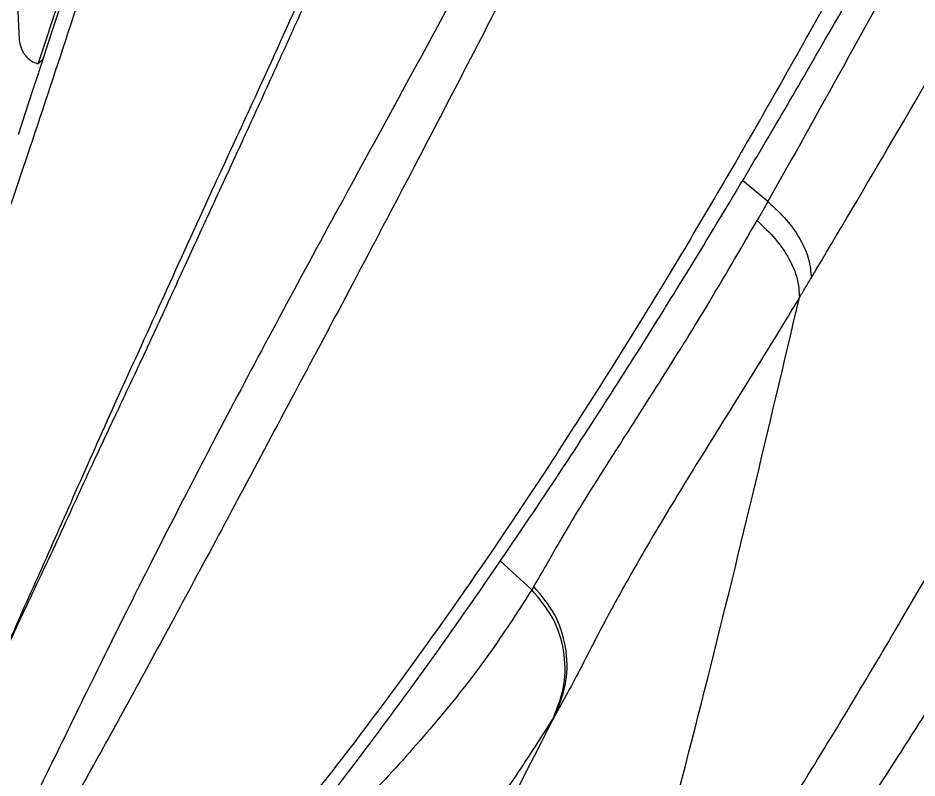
# Model space of a CAD drawing. Extents: x 939 to 1039, y 781 to 934.
# Drawn here: x 1029.617 to 1031.639, y 873.499 to 875.207 of the extents above; entities that cross this region are included whole.
import ezdxf

# ---------------------------------------------------------------- set-up
doc = ezdxf.new("R2010")
doc.units = 0
doc.header["$MEASUREMENT"] = 0
doc.layers.add('1', color=4, linetype='Continuous')

# ---------------------------------------------------------------- blocks, each defined once
blk = doc.blocks.new('Envoy')
at = {"layer": '1', "color": 3, "linetype": 'Continuous', "lineweight": 25}
for p, q in [((90.9578, 76.1498), (90.9657, 75.9836)), ((91.0843, 76.1401), (91.0406, 76.0069)), ((91.0083, 75.9299), (91.0757, 76.135)), ((91.0406, 76.0069), (91.0185, 75.94)), ((91.0186, 75.9403), (91.0083, 75.9299)), ((91.0187, 75.9394), (91.009, 75.91)), ((91.0088, 75.9094), (90.995, 75.8676)), ((90.995, 75.8676), (90.9629, 75.7702)), ((92.6496, 75.6202), (92.5928, 75.6676)), ((92.1186, 74.7474), (92.0474, 74.8126)), ((92.123, 74.7547), (92.1186, 74.7474)), ((92.1726, 74.469), (92.1678, 74.461))]:
    blk.add_line(p, q, dxfattribs=at)
for points, knots in [([(90.8642, 74.458), (90.8867, 74.5077), (90.9317, 74.6071), (91.0061, 74.7724), (91.0861, 74.9531), (91.1736, 75.151), (91.2721, 75.3651), (91.3765, 75.5971), (91.4893, 75.8382), (91.6255, 76.139), (91.7878, 76.5015), (91.9725, 76.9262), (92.1537, 77.3576), (92.3301, 77.7932), (92.4424, 78.0869), (92.4986, 78.2336)], [0, 0, 0, 0, 0.0625609, 0.1250947, 0.1873824, 0.249789, 0.312754, 0.3763097, 0.4391244, 0.5016069, 0.6016989, 0.701611, 0.8011804, 0.9006684, 1, 1, 1, 1]), ([(92.5132, 78.228), (92.4667, 78.1063), (92.3712, 77.8567), (92.2233, 77.489), (92.0697, 77.1177), (91.9146, 76.7556), (91.7594, 76.4025), (91.6358, 76.1266), (91.543, 75.9215), (91.4783, 75.7802), (91.4146, 75.6419), (91.3527, 75.5084), (91.2945, 75.3808), (91.2378, 75.2583), (91.1827, 75.1424), (91.1311, 75.0324), (91.0859, 74.9343), (91.0464, 74.8483), (91.0083, 74.7675), (90.9721, 74.6913), (90.9345, 74.6098), (90.9013, 74.5303), (90.876, 74.4804), (90.8645, 74.4577)], [0, 0, 0, 0, 0.082249, 0.168726, 0.250938, 0.337838, 0.421226, 0.501438, 0.538138, 0.573957, 0.608923, 0.645818, 0.681064, 0.714276, 0.751294, 0.786328, 0.81865, 0.848238, 0.87506, 0.90615, 0.934321, 0.970126, 1, 1, 1, 1]), ([(93.01, 78.1671), (92.9501, 78.0397), (92.83, 77.7846), (92.6421, 77.4061), (92.4506, 77.0303), (92.2554, 76.6591), (92.0587, 76.2928), (91.8787, 75.963), (91.7192, 75.6712), (91.5818, 75.4183), (91.4535, 75.1793), (91.338, 74.9579), (91.2355, 74.7566), (91.1451, 74.5756), (91.0651, 74.4114), (91.0171, 74.3139), (90.9932, 74.2652)], [0, 0, 0, 0, 0.082411, 0.164951, 0.247638, 0.330248, 0.412935, 0.496232, 0.559503, 0.622548, 0.685579, 0.749219, 0.81255, 0.875197, 0.937632, 1, 1, 1, 1]), ([(93.0409, 78.1526), (92.9824, 78.0214), (92.8652, 77.7587), (92.6838, 77.3674), (92.4996, 76.9787), (92.3121, 76.5948), (92.1226, 76.2169), (91.9482, 75.8782), (91.7926, 75.581), (91.6574, 75.3256), (91.5294, 75.0866), (91.4126, 74.8672), (91.306, 74.6691), (91.2094, 74.4918), (91.1207, 74.3317), (91.0675, 74.2368), (91.0409, 74.1894)], [0, 0, 0, 0, 0.082589, 0.165416, 0.24837, 0.331193, 0.414034, 0.497446, 0.560621, 0.623393, 0.686188, 0.749611, 0.812567, 0.875073, 0.937549, 1, 1, 1, 1]), ([(93.7969, 78.0727), (93.7291, 77.9317), (93.5936, 77.6503), (93.3898, 77.2348), (93.1851, 76.8274), (92.9785, 76.4303), (92.7689, 76.044), (92.5563, 75.6704), (92.3414, 75.3128), (92.1262, 74.9762), (91.9309, 74.6907), (91.7564, 74.4517), (91.603, 74.2539), (91.4531, 74.0727), (91.361, 73.97), (91.315, 73.9187)], [0, 0, 0, 0, 0.083388, 0.166545, 0.249267, 0.331862, 0.414655, 0.498053, 0.581912, 0.665729, 0.748938, 0.811246, 0.873759, 0.936869, 1, 1, 1, 1]), ([(91.3854, 73.9437), (91.4196, 73.9832), (91.4902, 74.0648), (91.6035, 74.2052), (91.718, 74.3527), (91.8451, 74.5234), (91.9822, 74.7156), (92.1263, 74.9268), (92.2562, 75.1243), (92.3707, 75.3041), (92.4735, 75.4698), (92.5709, 75.6303), (92.6693, 75.7959), (92.7883, 76.0003), (92.9289, 76.2481), (93.0901, 76.5407), (93.2473, 76.8339), (93.3694, 77.067), (93.4554, 77.2333), (93.5102, 77.34), (93.5631, 77.4437), (93.6213, 77.5584), (93.6921, 77.6989), (93.7756, 77.8658), (93.8354, 77.9866), (93.8658, 78.0481)], [0, 0, 0, 0, 0.049218, 0.101627, 0.150726, 0.196727, 0.260231, 0.317431, 0.36845, 0.413147, 0.451417, 0.488322, 0.526528, 0.565894, 0.626885, 0.690631, 0.754953, 0.812346, 0.835687, 0.857525, 0.877858, 0.899102, 0.927411, 0.96309, 1, 1, 1, 1]), ([(91.6052, 77.8135), (91.565, 77.6565), (91.4845, 77.3418), (91.3523, 76.8823), (91.2168, 76.4371), (91.0947, 76.0576), (90.9901, 75.7423), (90.9037, 75.4876), (90.8212, 75.2478), (90.7436, 75.0245), (90.6712, 74.8169), (90.6298, 74.6972), (90.6092, 74.6375)], [0, 0, 0, 0, 0.128089, 0.256805, 0.383611, 0.50883, 0.593009, 0.674921, 0.754537, 0.836903, 0.918629, 1, 1, 1, 1]), ([(92.2692, 73.6216), (92.3424, 73.726), (92.4897, 73.936), (92.7187, 74.2934), (92.9521, 74.6799), (93.1888, 75.0954), (93.4273, 75.5358), (93.6664, 75.9982), (93.906, 76.479), (94.0634, 76.8081), (94.1429, 76.9741)], [0, 0, 0, 0, 0.117943, 0.237281, 0.358146, 0.481496, 0.607298, 0.73553, 0.866557, 1, 1, 1, 1]), ([(93.3807, 76.9668), (93.316, 76.8443), (93.1873, 76.6005), (92.9997, 76.2526), (92.8193, 75.9225), (92.7057, 75.7202), (92.6496, 75.6202)], [0, 0, 0, 0, 0.254722, 0.506777, 0.756192, 1, 1, 1, 1]), ([(92.3203, 73.4669), (92.3981, 73.5739), (92.5547, 73.7891), (92.801, 74.1527), (93.0539, 74.5445), (93.3119, 74.9645), (93.5726, 75.4091), (93.8333, 75.8754), (94.0928, 76.3597), (94.2615, 76.6918), (94.3465, 76.8591)], [0, 0, 0, 0, 0.118902, 0.239083, 0.360597, 0.484317, 0.610121, 0.737916, 0.868011, 1, 1, 1, 1]), ([(92.747, 75.4484), (92.8079, 75.551), (92.9309, 75.7582), (93.1255, 76.096), (93.3271, 76.4513), (93.4651, 76.7002), (93.5344, 76.8252)], [0, 0, 0, 0, 0.244581, 0.494105, 0.745818, 1, 1, 1, 1]), ([(90.9657, 75.9836), (90.9665, 75.9775), (90.9675, 75.9707), (90.9706, 75.9629), (90.9733, 75.9572), (90.9797, 75.9472), (90.9921, 75.9354), (91.0029, 75.9317), (91.0083, 75.9299)], [0, 0, 0, 0, 0.2496755, 0.2795199, 0.3313404, 0.5004994, 0.7504422, 1, 1, 1, 1]), ([(92.6496, 75.6202), (92.6455, 75.613), (92.6374, 75.5987), (92.6294, 75.5845), (92.6254, 75.5775)], [0, 0, 0, 0, 0.501559, 1, 1, 1, 1]), ([(92.6496, 75.6202), (92.6641, 75.6067), (92.693, 75.5799), (92.7238, 75.5351), (92.744, 75.4901), (92.746, 75.4623), (92.747, 75.4484)], [0, 0, 0, 0, 0.249998, 0.499997, 0.749999, 1, 1, 1, 1]), ([(92.123, 74.7547), (92.1322, 74.7703), (92.1504, 74.8014), (92.1794, 74.8527), (92.2148, 74.9126), (92.2616, 74.9881), (92.3248, 75.087), (92.4081, 75.2172), (92.5108, 75.3807), (92.5867, 75.5111), (92.6253, 75.5775)], [0, 0, 0, 0, 0.130581, 0.258978, 0.384734, 0.507674, 0.628568, 0.749259, 0.872424, 1, 1, 1, 1]), ([(92.6253, 75.5775), (92.6397, 75.5639), (92.6683, 75.5369), (92.6985, 75.4918), (92.7181, 75.4464), (92.7197, 75.4183), (92.7206, 75.4043)], [0, 0, 0, 0, 0.250006, 0.500008, 0.750006, 1, 1, 1, 1]), ([(92.7206, 75.4043), (92.725, 75.4116), (92.7337, 75.4263), (92.7426, 75.441), (92.747, 75.4484)], [0, 0, 0, 0, 0.499625, 1, 1, 1, 1]), ([(92.7206, 75.4043), (92.6776, 75.3343), (92.5925, 75.1956), (92.4791, 75.0148), (92.3882, 74.8646), (92.3206, 74.7465), (92.2714, 74.6548), (92.2339, 74.5823), (92.2026, 74.5217), (92.1826, 74.4866), (92.1726, 74.469)], [0, 0, 0, 0, 0.128836, 0.255025, 0.379221, 0.502668, 0.62618, 0.7502, 0.87477, 1, 1, 1, 1]), ([(92.2692, 73.6216), (92.3502, 73.9208), (92.51, 74.5115), (92.651, 75.1094), (92.7206, 75.4043)], [0, 0, 0, 0, 0.506631, 1, 1, 1, 1]), ([(94.0188, 74.899), (93.9106, 74.7611), (93.6936, 74.4846), (93.3823, 74.0792), (93.085, 73.6844), (92.8067, 73.3058), (92.5479, 72.9448), (92.3967, 72.7249), (92.321, 72.6149)], [0, 0, 0, 0, 0.16553, 0.331692, 0.498251, 0.665181, 0.832476, 1, 1, 1, 1]), ([(92.1186, 74.7474), (92.0842, 74.6943), (92.0154, 74.5879), (91.8981, 74.4426), (91.774, 74.3036), (91.6871, 74.2152), (91.6434, 74.1708)], [0, 0, 0, 0, 0.249669, 0.499958, 0.74891, 1, 1, 1, 1]), ([(92.1678, 74.461), (92.1772, 74.4851), (92.1959, 74.5332), (92.1934, 74.612), (92.1694, 74.6874), (92.1355, 74.7274), (92.1186, 74.7474)], [0, 0, 0, 0, 0.250002, 0.500003, 0.750003, 1, 1, 1, 1]), ([(92.1726, 74.469), (92.1819, 74.4931), (92.2004, 74.5412), (92.1977, 74.6197), (92.1737, 74.6949), (92.1399, 74.7348), (92.123, 74.7547)], [0, 0, 0, 0, 0.249999, 0.500001, 0.750004, 1, 1, 1, 1]), ([(92.1726, 74.469), (91.9991, 74.13), (91.6521, 73.4517), (91.2706, 72.7919), (91.0798, 72.4619)], [0, 0, 0, 0, 0.499832, 1, 1, 1, 1]), ([(92.1678, 74.461), (92.1306, 74.4026), (92.0562, 74.2856), (91.9295, 74.1259), (91.7947, 73.9725), (91.7008, 73.8762), (91.6536, 73.8278)], [0, 0, 0, 0, 0.249965, 0.500342, 0.749186, 1, 1, 1, 1])]:
    blk.add_open_spline(points, degree=3, knots=knots, dxfattribs=at)

msp = doc.modelspace()

# ---------------------------------------------------------------- block references
at = {"layer": '1'}
msp.add_blockref('Envoy', (938.6538, 799.1744), dxfattribs=at)

doc.saveas('drawing.dxf')
